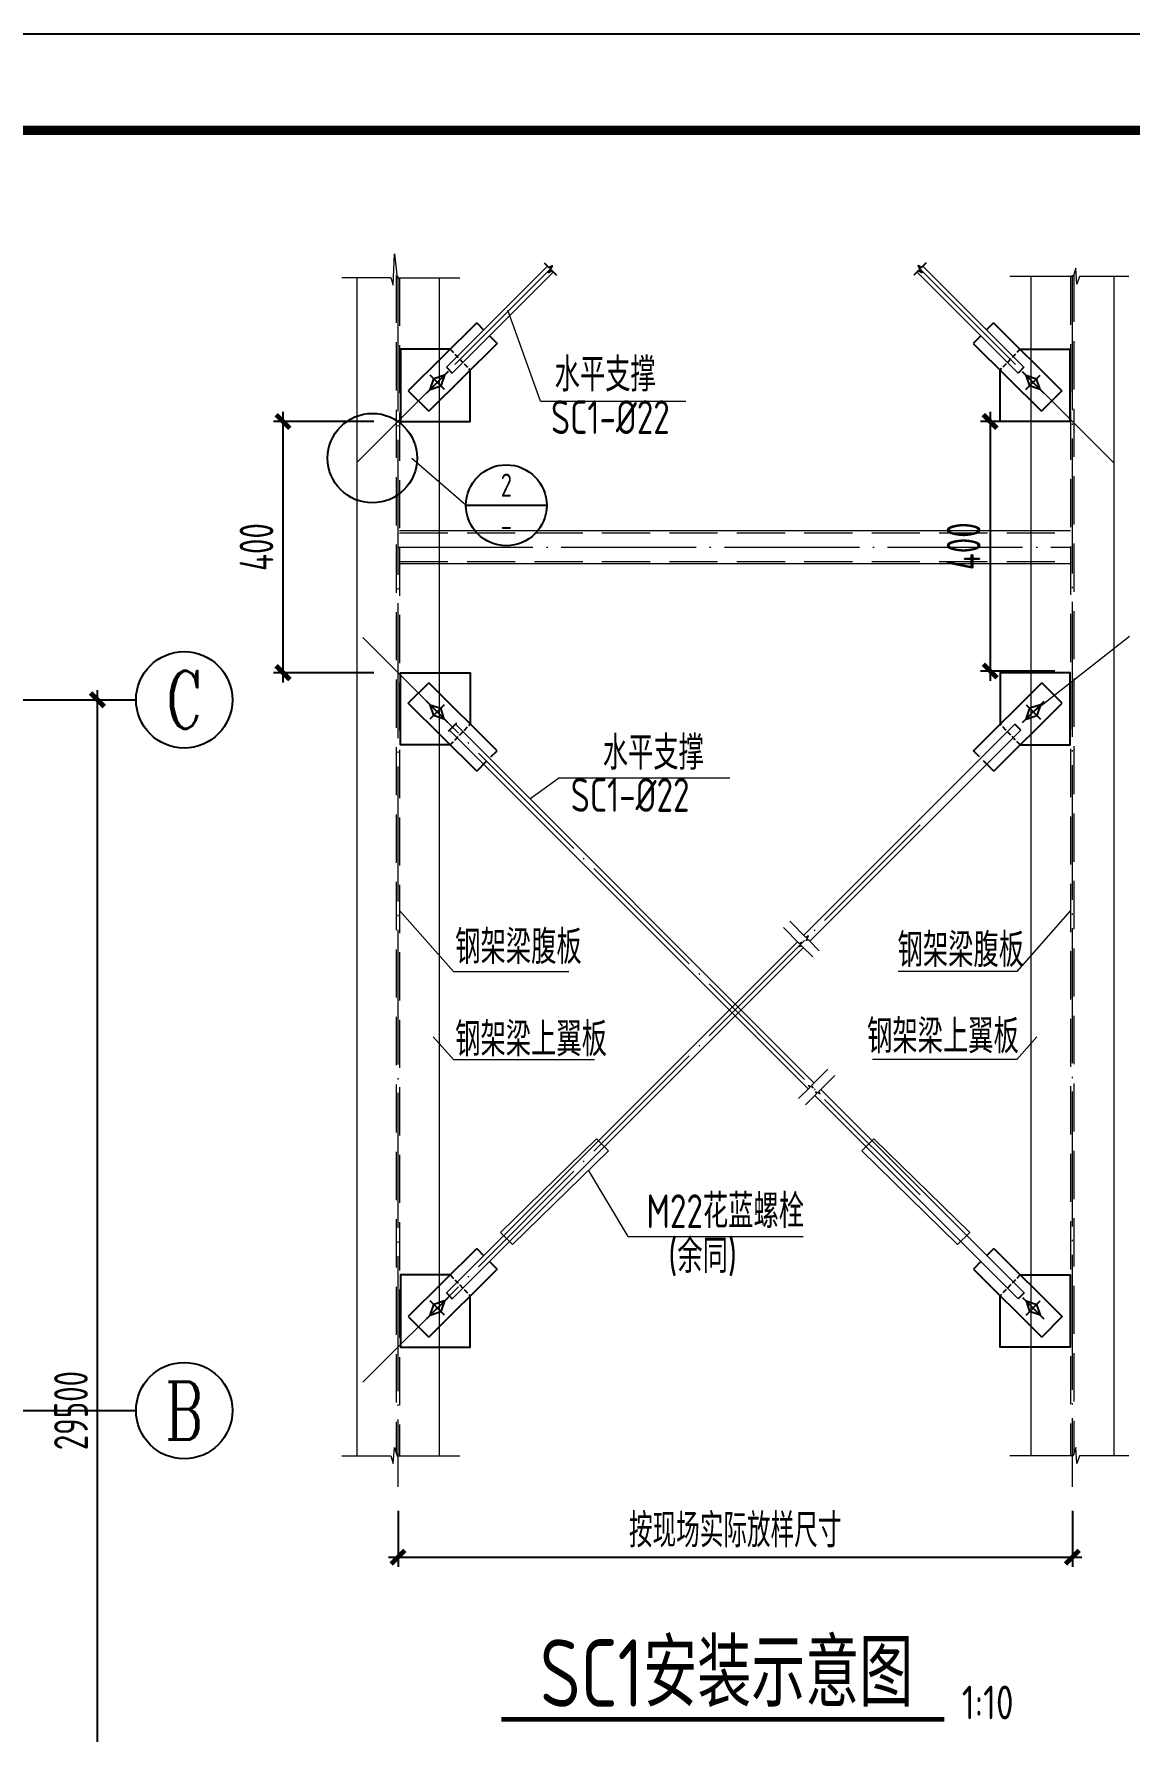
# Model space of a CAD drawing. Extents: x -3102990 to -851544, y -5293060 to -2540151.
# Drawn here: x -1928105 to -1916739, y -2648511 to -2630902 of the extents above; entities that cross this region are included whole.
import ezdxf
from ezdxf.enums import TextEntityAlignment as Align

# ---------------------------------------------------------------- set-up
doc = ezdxf.new("R2010")
doc.units = 0
doc.header["$LTSCALE"] = 1000
doc.header["$PDMODE"] = 1
doc.linetypes.add('DASH', pattern=[0.35, 0.25, -0.1])
doc.linetypes.add('DOTE', pattern=[2.42, 2, -0.2, 0.02, -0.2])
doc.layers.get('0').update_dxf_attribs({"linetype": 'CONTINUOUS'})
doc.layers.get('Defpoints').update_dxf_attribs({"linetype": 'CONTINUOUS'})
for name, color, linetype in [('AXIS', 253, 'DOTE'), ('BEAM_CON', 4, 'CONTINUOUS'), ('BOLT', 2, 'CONTINUOUS'), ('COLU', 7, 'CONTINUOUS'), ('DIM', 3, 'CONTINUOUS'), ('NUM', 7, 'CONTINUOUS'), ('PUB_TITLE', 4, 'CONTINUOUS'), ('TEXT', 7, 'CONTINUOUS'), ('THIN', 7, 'CONTINUOUS'), ('卫浴', 7, 'CONTINUOUS')]:
    doc.layers.add(name, color=color, linetype=linetype)
doc.layers.add('yichutu', color=7, linetype='CONTINUOUS', true_color=0xffffff, plot=False)
doc.styles.add('TSSD_Axis', font='Complex.shx', dxfattribs={"width": 0.7, "bigfont": 'hztxt.shx'})
doc.styles.add('TSSD_Dimension', font='tssdeng.shx', dxfattribs={"width": 0.7, "bigfont": 'Hztxt.shx'})
doc.styles.add('TSSD_Label', font='tssdeng.shx', dxfattribs={"width": 0.75, "bigfont": 'hztxt.shx'})
doc.styles.add('TSSD_Num', font='tssdeng.shx', dxfattribs={"width": 0.75, "bigfont": 'hztxt.shx'})
doc.styles.add('TSSD_Rein', font='Tssdeng.shx', dxfattribs={"width": 0.75, "bigfont": 'hztxt.shx'})
doc.dimstyles.new('TSSD_200_100', dxfattribs={"dimtxt": 350, "dimasz": 100, "dimexe": 100, "dimexo": 250, "dimgap": 100, "dimtad": 1, "dimdec": 0, "dimlfac": 2, "dimzin": 0, "dimdsep": 46, "dimtxsty": 'TSSD_Dimension', "dimblk": 'ARCHTICK', "dimcen": 0, "dimdle": 100, "dimclrt": 7, "dimadec": 0, "dimazin": 0, "dimtfac": 1, "dimtdec": 0, "dimtix": 1, "dimtmove": 2, "dimatfit": 3, "dimfxl": 1, "dimtolj": 1, "dimtzin": 0, "dimarcsym": 0})
doc.dimstyles.new('TSSD_25_100', dxfattribs={"dimtxt": 350, "dimasz": 100, "dimexe": 100, "dimexo": 250, "dimgap": 100, "dimtad": 1, "dimdec": 0, "dimlfac": 0.25, "dimzin": 0, "dimdsep": 46, "dimtxsty": 'TSSD_Dimension', "dimblk": 'ARCHTICK', "dimcen": 0, "dimdle": 100, "dimclrt": 7, "dimadec": 0, "dimazin": 0, "dimtfac": 1, "dimtdec": 0, "dimtix": 1, "dimtmove": 2, "dimatfit": 3, "dimfxl": 1, "dimtolj": 1, "dimtzin": 0, "dimarcsym": 0})

# ---------------------------------------------------------------- blocks, each defined once
blk = doc.blocks.new('ts_axno')
at = {"color": 0, "linetype": 'ByBlock', "lineweight": -2}
blk.add_circle((0, 0), 0.5, dxfattribs=at)
at = {"color": 0, "linetype": 'ByBlock', "lineweight": -2, "style": 'TSSD_Axis', "width": 0.7}
blk.add_attdef('A', text='', height=0.6, dxfattribs=at).set_placement((0, 0), align=Align.MIDDLE_CENTER)
blk = doc.blocks.new('_ArchTick')
at = {"color": 0, "const_width": 0.5}
blk.add_lwpolyline([(-0.71, -0.71), (0.71, 0.71)], dxfattribs=at)
blk = doc.blocks.new('*D1447')
at = {"layer": 'Defpoints', "color": 0, "ltscale": 1.5}
for p in [(-1929937, -2637811), (-1927445, -2637811), (-1929937, -2652561)]:
    blk.add_point(p, dxfattribs=at)
at = {"layer": 'DIM', "color": 0, "lineweight": -2, "ltscale": 1.5}
for p, q in [((-1927445, -2652661), (-1927445, -2637711)), ((-1929687, -2637811), (-1927345, -2637811)), ((-1929687, -2652561), (-1927345, -2652561))]:
    blk.add_line(p, q, dxfattribs=at)
at = {"layer": 'DIM', "color": 0, "lineweight": -2, "ltscale": 1.5, "xscale": 100, "yscale": 100, "zscale": 100}
for p, rotation in [((-1927445, -2637811), 90), ((-1927445, -2652561), 270)]:
    blk.add_blockref('_ArchTick', p, dxfattribs=dict(at, rotation=rotation))
at = {"layer": 'DIM', "color": 7, "ltscale": 1.5, "insert": (-1927720, -2645186), "char_height": 350, "attachment_point": 5, "rotation": 90, "style": 'TSSD_Dimension'}
blk.add_mtext('\\A1;29500', dxfattribs=at)
blk = doc.blocks.new('*D2687')
at = {"layer": 'Defpoints', "color": 0}
for p in [(-1924326, -2645977), (-1917328, -2645977), (-1917328, -2646706)]:
    blk.add_point(p, dxfattribs=at)
at = {"layer": 'DIM', "color": 0, "lineweight": -2}
for p, q in [((-1924326, -2646227), (-1924326, -2646806)), ((-1917328, -2646227), (-1917328, -2646806)), ((-1924426, -2646706), (-1917228, -2646706))]:
    blk.add_line(p, q, dxfattribs=at)
at = {"layer": 'DIM', "color": 0, "lineweight": -2, "xscale": 100, "yscale": 100, "zscale": 100, "rotation": 180}
blk.add_blockref('_ArchTick', (-1924326, -2646706), dxfattribs=at)
at = {"layer": 'DIM', "color": 0, "lineweight": -2, "xscale": 100, "yscale": 100, "zscale": 100}
blk.add_blockref('_ArchTick', (-1917328, -2646706), dxfattribs=at)
at = {"layer": 'DIM', "color": 7, "lineweight": 5, "insert": (-1920827, -2646431), "char_height": 350, "attachment_point": 5, "style": 'TSSD_Dimension'}
blk.add_mtext('\\A1;按现场实际放样尺寸', dxfattribs=at)
blk = doc.blocks.new('ts_idx')
at = {"color": 0, "linetype": 'ByBlock', "lineweight": -2}
blk.add_line((-0.5, 0), (0.5, 0), dxfattribs=at)
blk.add_circle((0, 0), 0.5, dxfattribs=at)
at = {"color": 0, "linetype": 'ByBlock', "lineweight": -2, "style": 'TSSD_Num', "width": 0.7}
for tag, p in [('1', (0, 0.25)), ('A', (0, -0.25))]:
    blk.add_attdef(tag, text='', height=0.286, dxfattribs=at).set_placement(p, align=Align.MIDDLE_CENTER)
blk = doc.blocks.new('*D2688')
at = {"layer": 'Defpoints', "color": 0}
for p in [(-1917259, -2634923), (-1918181, -2637513), (-1917259, -2637513)]:
    blk.add_point(p, dxfattribs=at)
at = {"layer": 'DIM', "color": 0, "lineweight": -2}
for p, q in [((-1917509, -2634923), (-1918281, -2634923)), ((-1918181, -2634823), (-1918181, -2637613)), ((-1917509, -2637513), (-1918281, -2637513))]:
    blk.add_line(p, q, dxfattribs=at)
at = {"layer": 'DIM', "color": 0, "lineweight": -2, "xscale": 100, "yscale": 100, "zscale": 100}
for p, rotation in [((-1918181, -2634923), 90), ((-1918181, -2637513), 270)]:
    blk.add_blockref('_ArchTick', p, dxfattribs=dict(at, rotation=rotation))
at = {"layer": 'DIM', "color": 7, "lineweight": 5, "insert": (-1918456, -2636218), "char_height": 350, "attachment_point": 5, "rotation": 90, "style": 'TSSD_Dimension'}
blk.add_mtext('\\A1;400', dxfattribs=at)
blk = doc.blocks.new('A$C3CE16CB6')
at = {"layer": 'BOLT'}
for p, q in [((56, 2), (-64, 2)), ((-4, 62), (-34, 2)), ((-4, -58), (-34, 2)), ((-4, 92), (-4, -88)), ((-4, 62), (26, 2)), ((-4, -58), (26, 2))]:
    blk.add_line(p, q, dxfattribs=at)
blk = doc.blocks.new('*D2741')
at = {"layer": 'Defpoints', "color": 0, "ltscale": 1.5}
for p in [(-1924326, -2634923), (-1925520, -2637530), (-1924326, -2637530)]:
    blk.add_point(p, dxfattribs=at)
at = {"layer": 'DIM', "color": 0, "lineweight": -2, "ltscale": 1.5}
for p, q in [((-1924576, -2634923), (-1925620, -2634923)), ((-1925520, -2634823), (-1925520, -2637630)), ((-1924576, -2637530), (-1925620, -2637530))]:
    blk.add_line(p, q, dxfattribs=at)
at = {"layer": 'DIM', "color": 0, "lineweight": -2, "ltscale": 1.5, "xscale": 100, "yscale": 100, "zscale": 100}
for p, rotation in [((-1925520, -2634923), 90), ((-1925520, -2637530), 270)]:
    blk.add_blockref('_ArchTick', p, dxfattribs=dict(at, rotation=rotation))
at = {"layer": 'DIM', "color": 7, "ltscale": 1.5, "insert": (-1925795, -2636226), "char_height": 350, "attachment_point": 5, "rotation": 90, "style": 'TSSD_Dimension'}
blk.add_mtext('\\A1;400', dxfattribs=at)
blk = doc.blocks.new('A$C16496DF1')
at = {"layer": 'PUB_TITLE'}
blk.add_lwpolyline([(0, 0), (0, 42000), (104100, 42000), (104100, 0)], close=True, dxfattribs=at)
at = {"layer": 'PUB_TITLE', "const_width": 100}
blk.add_lwpolyline([(103100, 1000), (103100, 41000), (713, 41000), (713, 1000), (103100, 1000)], dxfattribs=at)
blk = doc.blocks.new('yct-1041-420-104100-42000-100-2006.0')
at = {"layer": 'yichutu', "color": 7, "true_color": 0xffffff}
blk.add_lwpolyline([(0, 0), (0, 42000), (104100, 42000), (104100, 0)], close=True, dxfattribs=at)

msp = doc.modelspace()

# ---------------------------------------------------------------- linework, layer by layer
at = {"linetype": 'DASH', "ltscale": 0.2}
for p, q in [((-1923784.23, -2634172.77), (-1923576.5, -2634389.27)), ((-1917870.59, -2634172.77), (-1918078.33, -2634389.27)), ((-1923784.23, -2638279.72), (-1923576.5, -2638063.22)), ((-1917869.18, -2638279.72), (-1918076.91, -2638063.22)), ((-1923784.23, -2643777.88), (-1923576.5, -2643994.38)), ((-1917869.18, -2643777.88), (-1918076.91, -2643994.38))]:
    msp.add_line(p, q, dxfattribs=at)
at = {"color": 0, "lineweight": 5}
for p, q in [((-1923346.67, -2638509.55), (-1923088.52, -2638767.7)), ((-1917345.41, -2639997.12), (-1917903.63, -2640630)), ((-1920159.57, -2640341.5), (-1920326.55, -2640174.51)), ((-1920092.12, -2640276.49), (-1920259.1, -2640109.51)), ((-1920134.8, -2640326.83), (-1920159.57, -2640341.5)), ((-1920159.27, -2640375.75), (-1920134.8, -2640326.83)), ((-1920138.27, -2640362.79), (-1920159.27, -2640375.75)), ((-1920021.87, -2640479.19), (-1920138.27, -2640362.79)), ((-1920067.34, -2640261.82), (-1920092.12, -2640276.49)), ((-1920091.81, -2640310.74), (-1920067.34, -2640261.82)), ((-1920070.82, -2640297.78), (-1920091.81, -2640310.74)), ((-1919954.42, -2640414.19), (-1920070.82, -2640297.78)), ((-1917695.1, -2641307.15), (-1917903.63, -2641543.58)), ((-1920031.53, -2641810.87), (-1919864.54, -2641643.89)), ((-1920169.22, -2641948.57), (-1920052.82, -2641832.17)), ((-1920065.78, -2641811.17), (-1920016.86, -2641835.64)), ((-1920052.82, -2641832.17), (-1920065.78, -2641811.17)), ((-1920016.86, -2641835.64), (-1920031.53, -2641810.87)), ((-1919959.85, -2641875.99), (-1919792.87, -2641709.01)), ((-1920097.55, -2642013.69), (-1919981.14, -2641897.29)), ((-1919994.1, -2641876.3), (-1919945.19, -2641900.77)), ((-1919981.14, -2641897.29), (-1919994.1, -2641876.3)), ((-1919945.19, -2641900.77), (-1919959.85, -2641875.99))]:
    msp.add_line(p, q, dxfattribs=at)
at = {"color": 2, "ltscale": 1.5}
for points in [[(-1923784.23, -2634172.77), (-1924301.5, -2634172.77), (-1924301.5, -2634822.77), (-1924301.5, -2634922.77), (-1923576.5, -2634922.77), (-1923576.5, -2634389.27)], [(-1917870.59, -2634172.77), (-1917353.33, -2634172.77), (-1917353.33, -2634822.77), (-1917353.33, -2634922.77), (-1918078.33, -2634922.77), (-1918078.33, -2634389.27)], [(-1923784.23, -2638279.72), (-1924301.5, -2638279.72), (-1924301.5, -2637629.72), (-1924301.5, -2637529.72), (-1923576.5, -2637529.72), (-1923576.5, -2638063.22)], [(-1917869.18, -2638279.72), (-1917351.91, -2638279.72), (-1917351.91, -2637629.72), (-1917351.91, -2637529.72), (-1918076.91, -2637529.72), (-1918076.91, -2638063.22)], [(-1923784.23, -2643777.88), (-1924301.5, -2643777.88), (-1924301.5, -2644427.88), (-1924301.5, -2644527.88), (-1923576.5, -2644527.88), (-1923576.5, -2643994.38)], [(-1917869.18, -2643777.88), (-1917351.91, -2643777.88), (-1917351.91, -2644427.88), (-1917351.91, -2644527.88), (-1918076.91, -2644527.88), (-1918076.91, -2643994.38)]]:
    msp.add_lwpolyline(points, dxfattribs=at)
at = {"layer": 'AXIS', "lineweight": 5, "ltscale": 0.7}
for p, q in [((-1922746.25, -2633342.52), (-1924753.46, -2635349.73)), ((-1918908.58, -2633342.52), (-1916901.37, -2635349.73)), ((-1924326.5, -2633420.41), (-1924326.5, -2645976.87)), ((-1917328.33, -2633405.78), (-1917328.33, -2645976.87)), ((-1924326.5, -2636226.24), (-1917345.41, -2636226.24)), ((-1918908.52, -2642947.69), (-1924753.46, -2637102.76)), ((-1918908.52, -2639109.91), (-1924753.46, -2644954.84))]:
    msp.add_line(p, q, dxfattribs=at)
at = {"layer": 'AXIS', "color": 4, "ltscale": 1.5}
for p, q in [((-1923509.84, -2633900.23), (-1924219.35, -2634604.93)), ((-1918144.99, -2633900.23), (-1917435.48, -2634604.93)), ((-1923298.43, -2634113.09), (-1924007.94, -2634817.78)), ((-1918356.4, -2634113.09), (-1917646.89, -2634817.78)), ((-1923824.59, -2634360.48), (-1923764.41, -2634421.07)), ((-1917830.24, -2634360.48), (-1917890.41, -2634421.07)), ((-1924219.35, -2634604.93), (-1924007.94, -2634817.78)), ((-1917435.48, -2634604.93), (-1917646.89, -2634817.78)), ((-1924219.35, -2637847.56), (-1924007.94, -2637634.7)), ((-1923298.43, -2638339.4), (-1924007.94, -2637634.7)), ((-1918354.98, -2638339.4), (-1917645.47, -2637634.7)), ((-1917434.06, -2637847.56), (-1917645.47, -2637634.7)), ((-1923509.84, -2638552.25), (-1924219.35, -2637847.56)), ((-1918143.57, -2638552.25), (-1917434.06, -2637847.56)), ((-1923801.17, -2638136.05), (-1923716.61, -2638050.91)), ((-1917861.71, -2638126.51), (-1917923.4, -2638064.4)), ((-1923509.84, -2643505.35), (-1924219.35, -2644210.05)), ((-1918143.57, -2643505.35), (-1917434.06, -2644210.05)), ((-1923298.43, -2643718.2), (-1924007.94, -2644422.9)), ((-1918354.98, -2643718.2), (-1917645.47, -2644422.9)), ((-1923824.59, -2643965.6), (-1923764.41, -2644026.18)), ((-1917828, -2643964.77), (-1917889.69, -2644026.88)), ((-1924219.35, -2644210.05), (-1924007.94, -2644422.9)), ((-1917434.06, -2644210.05), (-1917645.47, -2644422.9))]:
    msp.add_line(p, q, dxfattribs=at)
at = {"layer": 'BEAM_CON', "lineweight": 5}
for p, q in [((-1924375.18, -2633509.86), (-1924361.58, -2633185.04)), ((-1924361.58, -2633185.04), (-1924334.12, -2633431.23)), ((-1923824.59, -2634360.48), (-1922776.44, -2633312.33)), ((-1922716.06, -2633372.71), (-1923764.41, -2634421.07)), ((-1918938.77, -2633372.71), (-1917890.41, -2634421.07)), ((-1917830.24, -2634360.48), (-1918878.39, -2633312.33)), ((-1917293.24, -2633334.01), (-1917320.71, -2633420.54)), ((-1917279.64, -2633499.17), (-1917293.24, -2633334.01)), ((-1924908.18, -2633429.25), (-1924400.59, -2633429.25)), ((-1924753.46, -2633429.25), (-1924753.46, -2645655.19)), ((-1924400.59, -2633429.25), (-1924375.18, -2633509.86)), ((-1924334.12, -2633431.23), (-1923683.79, -2633431.23)), ((-1923899.53, -2633431.23), (-1923899.53, -2645657.17)), ((-1917320.71, -2633420.54), (-1917975.35, -2633420.54)), ((-1917759.61, -2633420.54), (-1917759.61, -2645657.17)), ((-1917254.24, -2633418.56), (-1917279.64, -2633499.17)), ((-1916742.33, -2633418.56), (-1917254.24, -2633418.56)), ((-1916897.05, -2633418.56), (-1916897.05, -2645655.19)), ((-1924309.42, -2636054.53), (-1917345.41, -2636054.53)), ((-1924309.42, -2636397.96), (-1917345.41, -2636397.96)), ((-1923790.88, -2638125.69), (-1920068.57, -2641847.92)), ((-1920008.19, -2641787.54), (-1923730.71, -2638065.1)), ((-1920113.8, -2640254.81), (-1917923.4, -2638064.4)), ((-1917861.71, -2638126.51), (-1920053.42, -2640315.19)), ((-1923824.59, -2643965.6), (-1920180.03, -2640321.04)), ((-1920119.65, -2640381.42), (-1923764.41, -2644026.18)), ((-1920000.17, -2641916.32), (-1917889.69, -2644026.88)), ((-1917828, -2643964.77), (-1919939.79, -2641855.94)), ((-1922266.66, -2642366.67), (-1923262.46, -2643338.14)), ((-1922140.64, -2642490.11), (-1922266.66, -2642366.67)), ((-1919514.18, -2642490.11), (-1919388.17, -2642366.67)), ((-1919388.17, -2642366.67), (-1918392.36, -2643338.14)), ((-1923136.45, -2643461.57), (-1922140.64, -2642490.11)), ((-1918518.38, -2643461.57), (-1919514.18, -2642490.11)), ((-1923262.46, -2643338.14), (-1923136.45, -2643461.57)), ((-1918392.36, -2643338.14), (-1918518.38, -2643461.57)), ((-1924908.18, -2645655.19), (-1924400.59, -2645655.19)), ((-1924400.59, -2645655.19), (-1924375.18, -2645735.8)), ((-1924375.18, -2645735.8), (-1924361.58, -2645570.63)), ((-1924361.58, -2645570.63), (-1924334.12, -2645657.17)), ((-1924334.12, -2645657.17), (-1923683.79, -2645657.17)), ((-1917320.71, -2645657.17), (-1917975.35, -2645657.17)), ((-1917293.24, -2645570.63), (-1917320.71, -2645657.17)), ((-1917279.64, -2645735.8), (-1917293.24, -2645570.63)), ((-1917254.24, -2645655.19), (-1917279.64, -2645735.8)), ((-1916742.33, -2645655.19), (-1917254.24, -2645655.19))]:
    msp.add_line(p, q, dxfattribs=at)
at = {"layer": 'BEAM_CON', "linetype": 'DASH', "lineweight": 5, "ltscale": 2}
for p, q in [((-1924343.57, -2633401.44), (-1924343.57, -2645627.38)), ((-1924309.42, -2633431.23), (-1924309.42, -2645655.19)), ((-1917345.41, -2633420.54), (-1917345.41, -2645655.19)), ((-1917311.25, -2633390.75), (-1917311.25, -2645627.38)), ((-1924309.42, -2636077.83), (-1917345.41, -2636077.83)), ((-1924309.42, -2636374.66), (-1917345.41, -2636374.66))]:
    msp.add_line(p, q, dxfattribs=at)
at = {"layer": 'COLU', "ltscale": 1.5}
for p, q in [((-1923509.84, -2633900.23), (-1923437.34, -2633973.23)), ((-1918144.99, -2633900.23), (-1918217.49, -2633973.23)), ((-1923377.16, -2634033.82), (-1923298.43, -2634113.09)), ((-1918277.66, -2634033.82), (-1918356.4, -2634113.09)), ((-1923509.84, -2638552.25), (-1923404.14, -2638445.83)), ((-1923361.85, -2638403.26), (-1923298.43, -2638339.4)), ((-1918291.56, -2638403.26), (-1918354.98, -2638339.4)), ((-1918143.57, -2638552.25), (-1918249.27, -2638445.83)), ((-1923509.84, -2643505.35), (-1923437.34, -2643578.35)), ((-1918143.57, -2643505.35), (-1918216.07, -2643578.35)), ((-1923377.16, -2643638.93), (-1923298.43, -2643718.2)), ((-1918276.25, -2643638.93), (-1918354.98, -2643718.2))]:
    msp.add_line(p, q, dxfattribs=at)
at = {"layer": 'COLU', "linetype": 'ByBlock'}
msp.add_circle((-1924592.37, -2635303.62), 464.11, dxfattribs=at)
at = {"layer": 'NUM', "ltscale": 1.5}
for p, q in [((-1929937.16, -2637811.47), (-1927044.55, -2637811.47)), ((-1929937.16, -2645186.47), (-1927044.55, -2645186.47))]:
    msp.add_line(p, q, dxfattribs=at)
at = {"layer": 'NUM', "const_width": 50}
msp.add_lwpolyline([(-1923252.94, -2648389.6), (-1918657.14, -2648389.6)], dxfattribs=at)
at = {"layer": 'TEXT', "lineweight": 5}
for p, q in [((-1922849.07, -2634712.93), (-1923184.84, -2633767.99)), ((-1922849.07, -2634712.93), (-1921337.46, -2634712.93)), ((-1917733.5, -2637936.3), (-1916736.18, -2637152.58)), ((-1922957.15, -2638838.68), (-1922660.52, -2638622.75)), ((-1920881.28, -2638622.75), (-1922660.52, -2638622.75)), ((-1924309.42, -2639997.12), (-1923751.19, -2640630)), ((-1923751.19, -2640630), (-1922554.26, -2640630)), ((-1917903.63, -2640630), (-1919136.64, -2640630)), ((-1923959.73, -2641307.15), (-1923751.19, -2641543.58)), ((-1923751.19, -2641543.58), (-1922285.42, -2641543.58)), ((-1917903.63, -2641543.58), (-1919401.42, -2641543.58)), ((-1921936.1, -2643379.89), (-1922348.54, -2642692.92)), ((-1921936.1, -2643379.89), (-1920120.63, -2643379.89))]:
    msp.add_line(p, q, dxfattribs=at)
at = {"layer": 'THIN', "ltscale": 1.5}
for points in [[(-1922810.25, -2633278.51), (-1922761.95, -2633326.82), (-1922726.92, -2633308.71), (-1922765.57, -2633376.33), (-1922730.55, -2633358.22), (-1922682.24, -2633406.52)], [(-1918844.58, -2633278.51), (-1918892.88, -2633326.82), (-1918927.9, -2633308.71), (-1918889.26, -2633376.33), (-1918924.28, -2633358.22), (-1918972.59, -2633406.52)]]:
    msp.add_lwpolyline(points, dxfattribs=at)
at = {"layer": '卫浴', "lineweight": 5}
msp.add_line((-1923621.92, -2635793.31), (-1924181.85, -2635305.86), dxfattribs=at)

# ---------------------------------------------------------------- block references
at = {"ltscale": 1.5}
msp.add_blockref('A$C16496DF1', (-2013033.89, -2672902.4), dxfattribs=at)
at = {"ltscale": 1.5, "zscale": 1.75}
for p, xscale, yscale, rotation in [((-1923916.6, -2634524.76), 1.749999999548094, 1.749999999068677, 314.8051171407944), ((-1917738.22, -2634524.76), -1.749999999548094, 1.749999999068677, 45.19488285920557), ((-1923917.99, -2637929.11), -1.749999999548094, 1.749999998137355, 225.1948828592056), ((-1917735.42, -2637929.11), 1.749999999548094, 1.749999998137355, 134.8051171407944), ((-1923916.6, -2644129.87), 1.749999999548094, 1.749999999068677, 314.8051171407944), ((-1917736.81, -2644129.87), -1.749999999548094, 1.749999999068677, 45.19488285920557)]:
    msp.add_blockref('A$C3CE16CB6', p, dxfattribs=dict(at, xscale=xscale, yscale=yscale, rotation=rotation))
at = {"layer": 'NUM'}
ref = msp.add_blockref('ts_axno', (-1926544.55, -2637811.47), dxfattribs=dict(at, xscale=1000, yscale=1000, zscale=1000))
ref.add_attrib('C', 'C', dxfattribs={"height": 600, "style": 'TSSD_Axis', "width": 0.7}).set_placement((-1926544.55, -2637811.47), align=Align.MIDDLE_CENTER)
ref = msp.add_blockref('ts_axno', (-1926544.55, -2645186.47), dxfattribs=dict(at, xscale=1000, yscale=1000, zscale=1000))
ref.add_attrib('B', 'B', dxfattribs={"height": 600, "style": 'TSSD_Axis', "width": 0.7}).set_placement((-1926544.55, -2645186.47), align=Align.MIDDLE_CENTER)
at = {"layer": 'THIN'}
ref = msp.add_blockref('ts_idx', (-1923201.92, -2635793.31), dxfattribs=dict(at, xscale=840, yscale=840, zscale=840))
ref.add_attrib('1', '2', dxfattribs={"height": 240, "style": 'TSSD_Num', "width": 0.75}).set_placement((-1923201.92, -2635583.31), align=Align.MIDDLE_CENTER)
ref.add_attrib('-', '-', dxfattribs={"height": 240, "style": 'TSSD_Num', "width": 0.75}).set_placement((-1923201.92, -2636003.31), align=Align.MIDDLE_CENTER)
at = {"layer": 'yichutu'}
msp.add_blockref('yct-1041-420-104100-42000-100-2006.0', (-2013033.89, -2672902.4), dxfattribs=at)

# ---------------------------------------------------------------- texts
at = {"layer": 'TEXT', "lineweight": 5}
for s, style, width, p in [('水平支撑', 'TSSD_Rein', 0.75, (-1922701.11, -2634612.55)), ('SC1-%%C22', 'TSSD_Rein', 0.75, (-1922738.27, -2635053.58)), ('水平支撑', 'TSSD_Rein', 0.75, (-1922201.32, -2638536.63)), ('SC1-%%C22', 'TSSD_Rein', 0.75, (-1922533.44, -2638973.57)), ('钢架梁腹板', 'TSSD_Rein', 0.75, (-1923732.56, -2640551.64)), ('钢架梁腹板', 'TSSD_Rein', 0.75, (-1919141.8, -2640583.88)), ('钢架梁上翼板', 'TSSD_Rein', 0.75, (-1923732.56, -2641509.26)), ('钢架梁上翼板', 'TSSD_Rein', 0.75, (-1919458.27, -2641478.79)), ('M22花蓝螺栓', 'TSSD_Rein', 0.75, (-1921748.32, -2643292.26)), ('(余同)', 'TSSD_Rein', 0.75, (-1921520.8, -2643757.02)), ('1:10', 'TSSD_Label', 0.8, (-1918474.88, -2648389.6))]:
    msp.add_text(s, height=350, dxfattribs=dict(at, style=style, width=width)).set_placement(p)
at = {"layer": 'TEXT', "lineweight": 5, "style": 'TSSD_Label', "width": 0.8}
msp.add_text('SC1安装示意图', height=700, dxfattribs=at).set_placement((-1920916.41, -2647871.25), align=Align.MIDDLE)

# ---------------------------------------------------------------- dimensions: what is measured, and where the dimension line sits
at = {"layer": 'DIM', "ltscale": 1.5}
dim = msp.add_linear_dim(base=(-1925520.23, -2637529.72), p1=(-1924326.5, -2634922.77), p2=(-1924326.5, -2637529.72), angle=90, text='400', dimstyle='TSSD_200_100', dxfattribs=at)
dim.commit()
dim.dimension.update_dxf_attribs({"geometry": '*D2741', "text_midpoint": (-1925795.23, -2636226.24)})
at = {"layer": 'DIM', "lineweight": 5}
dim = msp.add_linear_dim(base=(-1918180.99, -2637512.64), p1=(-1917258.76, -2634922.77), p2=(-1917258.76, -2637512.64), angle=90, text='400', dimstyle='TSSD_25_100', dxfattribs=at)
dim.commit()
dim.dimension.update_dxf_attribs({"geometry": '*D2688', "text_midpoint": (-1918455.99, -2636217.7)})
at = {"layer": 'DIM', "ltscale": 1.5}
dim = msp.add_linear_dim(base=(-1927444.55, -2637811.47), p1=(-1929937.16, -2652561.47), p2=(-1929937.16, -2637811.47), angle=270, dimstyle='TSSD_200_100', dxfattribs=at)
dim.commit()
dim.dimension.update_dxf_attribs({"geometry": '*D1447', "text_midpoint": (-1927719.55, -2645186.47)})
at = {"layer": 'DIM', "lineweight": 5}
dim = msp.add_linear_dim(base=(-1917328.33, -2646705.52), p1=(-1924326.5, -2645976.87), p2=(-1917328.33, -2645976.87), text='按现场实际放样尺寸', dimstyle='TSSD_25_100', dxfattribs=at)
dim.commit()
dim.dimension.update_dxf_attribs({"geometry": '*D2687', "text_midpoint": (-1920827.41, -2646430.52)})

doc.saveas('drawing.dxf')
